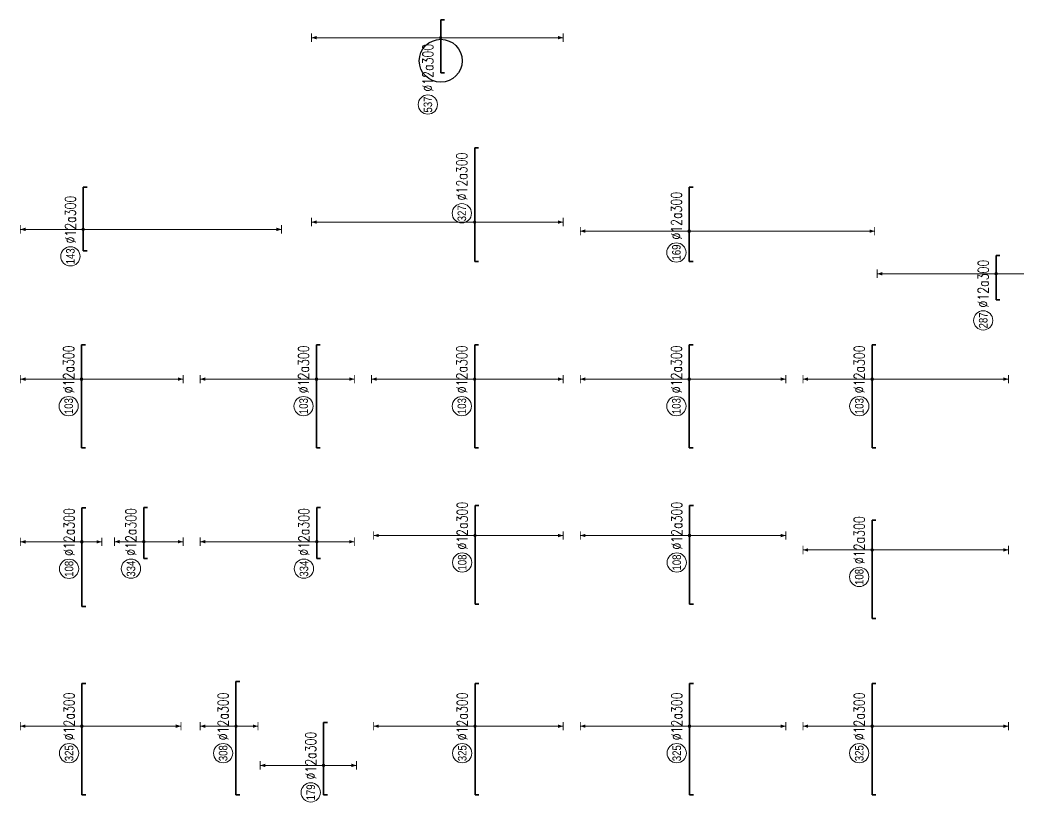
# Model space of a CAD drawing. Header units: millimetres. Extents: x -415354 to 883813, y -531490 to 486716.
# Drawn here: x 114580 to 161150, y -313436 to -276930 of the extents above; entities that cross this region are included whole.
import ezdxf
from ezdxf.enums import TextEntityAlignment as Align

# ---------------------------------------------------------------- set-up
doc = ezdxf.new("R2010")
doc.units = ezdxf.units.MM
doc.header["$MEASUREMENT"] = 0
doc.layers.add('kata_Highlight', color=2, linetype='Continuous')
for name, color, linetype, lineweight in [('NDC_S_DIM', 1, 'Continuous', 15), ('NDC_S_REBAR', 4, 'Continuous', 35), ('NDC_S_VN TEXT', 7, 'Continuous', 20)]:
    doc.layers.add(name, color=color, linetype=linetype, lineweight=lineweight)
doc.styles.add('ARIAL', font='arial.ttf', dxfattribs={"width": 0.8})
doc.styles.add('NDC_EN TXT', font='romans.shx', dxfattribs={"width": 0.8})

# ---------------------------------------------------------------- blocks, each defined once
blk = doc.blocks.new('*U380')
h = blk.add_hatch(color=6)
edge = h.paths.add_edge_path()
edge.add_arc((-2.99, 0), 0.3, 0, 360)
at = {"layer": 'NDC_S_DIM', "color": 8}
for q in [(-2.99, 14.38), (-2.99, -23.12)]:
    blk.add_line((-2.99, 0), q, dxfattribs=at)
for points in [[(-3.99, 14.38, 0.2, 0.2, 0), (-1.99, 14.38, 0, 0, 0)], [(-3.99, -23.12, 0.2, 0.2, 0), (-1.99, -23.12, 0, 0, 0)]]:
    blk.add_lwpolyline(points, format="xyseb", dxfattribs=at)
at = {"layer": 'NDC_S_DIM'}
blk.add_circle((-9.29, 3), 2.25, dxfattribs=at)
at = {"layer": 'NDC_S_DIM', "color": 6}
blk.add_circle((-2.99, 0), 0.3, dxfattribs=at)
at = {"layer": 'NDC_S_DIM', "color": 8}
for points in [[(-3.39, 13.18), (-2.99, 14.38), (-2.59, 13.18)], [(-3.39, -21.92), (-2.99, -23.12), (-2.59, -21.92)]]:
    blk.add_solid(points, dxfattribs=at)
at = {"layer": 'NDC_S_REBAR'}
for p, q in [((0, 0), (-19.01, 0)), ((-19.01, 0), (-19.01, -0.9)), ((0, 0), (6.99, 0)), ((6.99, 0), (6.99, -0.9)), ((-19.01, -0.9), (-19.01, -0.9)), ((6.99, -0.9), (6.99, -0.9))]:
    blk.add_line(p, q, dxfattribs=at)
at = {"layer": 'NDC_S_VN TEXT', "style": 'ARIAL', "width": 0.8}
blk.add_attdef('KHT', text='', height=2, dxfattribs=at).set_placement((-9.29, 3), align=Align.MIDDLE_CENTER)
at = {"layer": 'NDC_S_VN TEXT', "color": 3, "style": 'NDC_EN TXT', "width": 0.75}
blk.add_attdef('DKT', (-6.29, 1.75), '', height=2.5, dxfattribs=at)
blk = doc.blocks.new('*U381')
h = blk.add_hatch(color=6)
edge = h.paths.add_edge_path()
edge.add_arc((-2.99, 0), 0.3, 0, 360)
at = {"layer": 'NDC_S_DIM', "color": 8}
for q in [(-2.99, 14.36), (-2.99, -4.64)]:
    blk.add_line((-2.99, 0), q, dxfattribs=at)
for points in [[(-3.99, 14.36, 0.2, 0.2, 0), (-1.99, 14.36, 0, 0, 0)], [(-3.99, -4.64, 0.2, 0.2, 0), (-1.99, -4.64, 0, 0, 0)]]:
    blk.add_lwpolyline(points, format="xyseb", dxfattribs=at)
at = {"layer": 'NDC_S_DIM'}
blk.add_circle((-9.29, 3), 2.25, dxfattribs=at)
at = {"layer": 'NDC_S_DIM', "color": 6}
blk.add_circle((-2.99, 0), 0.3, dxfattribs=at)
at = {"layer": 'NDC_S_DIM', "color": 8}
for points in [[(-3.39, 13.16), (-2.99, 14.36), (-2.59, 13.16)], [(-3.39, -3.44), (-2.99, -4.64), (-2.59, -3.44)]]:
    blk.add_solid(points, dxfattribs=at)
at = {"layer": 'NDC_S_REBAR'}
for p, q in [((0, 0), (-18.05, 0)), ((-18.05, 0), (-18.05, -0.9)), ((0, 0), (4.96, 0)), ((4.96, 0), (4.96, -0.9)), ((-18.05, -0.9), (-18.05, -0.9)), ((4.96, -0.9), (4.96, -0.9))]:
    blk.add_line(p, q, dxfattribs=at)
at = {"layer": 'NDC_S_VN TEXT', "style": 'ARIAL', "width": 0.8}
blk.add_attdef('KHT', text='', height=2, dxfattribs=at).set_placement((-9.29, 3), align=Align.MIDDLE_CENTER)
at = {"layer": 'NDC_S_VN TEXT', "color": 3, "style": 'NDC_EN TXT', "width": 0.75}
blk.add_attdef('DKT', (-6.29, 1.75), '', height=2.5, dxfattribs=at)
blk = doc.blocks.new('*U382')
h = blk.add_hatch(color=6)
edge = h.paths.add_edge_path()
edge.add_arc((-2.99, 0), 0.3, 0, 360)
at = {"layer": 'NDC_S_DIM', "color": 8}
for q in [(-2.99, 14.28), (-2.99, -23.72)]:
    blk.add_line((-2.99, 0), q, dxfattribs=at)
for points in [[(-3.99, 14.28, 0.2, 0.2, 0), (-1.99, 14.28, 0, 0, 0)], [(-3.99, -23.72, 0.2, 0.2, 0), (-1.99, -23.72, 0, 0, 0)]]:
    blk.add_lwpolyline(points, format="xyseb", dxfattribs=at)
at = {"layer": 'NDC_S_DIM'}
blk.add_circle((-9.29, 3), 2.25, dxfattribs=at)
at = {"layer": 'NDC_S_DIM', "color": 6}
blk.add_circle((-2.99, 0), 0.3, dxfattribs=at)
at = {"layer": 'NDC_S_DIM', "color": 8}
for points in [[(-3.39, 13.08), (-2.99, 14.28), (-2.59, 13.08)], [(-3.39, -22.52), (-2.99, -23.72), (-2.59, -22.52)]]:
    blk.add_solid(points, dxfattribs=at)
at = {"layer": 'NDC_S_REBAR'}
for p, q in [((0, 0), (-19.01, 0)), ((-19.01, 0), (-19.01, -0.9)), ((0, 0), (4.99, 0)), ((4.99, 0), (4.99, -0.9)), ((-19.01, -0.9), (-19.01, -0.9)), ((4.99, -0.9), (4.99, -0.9))]:
    blk.add_line(p, q, dxfattribs=at)
at = {"layer": 'NDC_S_VN TEXT', "style": 'ARIAL', "width": 0.8}
blk.add_attdef('KHT', text='', height=2, dxfattribs=at).set_placement((-9.29, 3), align=Align.MIDDLE_CENTER)
at = {"layer": 'NDC_S_VN TEXT', "color": 3, "style": 'NDC_EN TXT', "width": 0.75}
blk.add_attdef('DKT', (-6.29, 1.75), '', height=2.5, dxfattribs=at)
blk = doc.blocks.new('*U523')
h = blk.add_hatch(color=6)
edge = h.paths.add_edge_path()
edge.add_arc((-2.99, 0), 0.3, 0, 360)
at = {"layer": 'NDC_S_DIM', "color": 8}
for q in [(-2.99, 14.68), (-2.99, -46.32)]:
    blk.add_line((-2.99, 0), q, dxfattribs=at)
for points in [[(-3.99, 14.68, 0.2, 0.2, 0), (-1.99, 14.68, 0, 0, 0)], [(-3.99, -46.32, 0.2, 0.2, 0), (-1.99, -46.32, 0, 0, 0)]]:
    blk.add_lwpolyline(points, format="xyseb", dxfattribs=at)
at = {"layer": 'NDC_S_DIM'}
blk.add_circle((-9.29, 3), 2.25, dxfattribs=at)
at = {"layer": 'NDC_S_DIM', "color": 6}
blk.add_circle((-2.99, 0), 0.3, dxfattribs=at)
at = {"layer": 'NDC_S_DIM', "color": 8}
for points in [[(-3.39, 13.48), (-2.99, 14.68), (-2.59, 13.48)], [(-3.39, -45.12), (-2.99, -46.32), (-2.59, -45.12)]]:
    blk.add_solid(points, dxfattribs=at)
at = {"layer": 'NDC_S_REBAR'}
for p, q in [((0, 0), (-7.97, 0)), ((-7.97, 0), (-7.97, -0.9)), ((0, 0), (6.88, 0)), ((6.88, 0), (6.88, -0.9)), ((-7.97, -0.9), (-7.97, -0.9)), ((6.88, -0.9), (6.88, -0.9))]:
    blk.add_line(p, q, dxfattribs=at)
at = {"layer": 'NDC_S_VN TEXT', "style": 'ARIAL', "width": 0.8}
blk.add_attdef('KHT', text='', height=2, dxfattribs=at).set_placement((-9.29, 3), align=Align.MIDDLE_CENTER)
at = {"layer": 'NDC_S_VN TEXT', "color": 3, "style": 'NDC_EN TXT', "width": 0.75}
blk.add_attdef('DKT', (-6.29, 1.75), '', height=2.5, dxfattribs=at)
blk = doc.blocks.new('*U377')
h = blk.add_hatch(color=6)
edge = h.paths.add_edge_path()
edge.add_arc((-2.99, 0), 0.3, 0, 360)
at = {"layer": 'NDC_S_DIM', "color": 8}
for q in [(-2.99, 27.13), (-2.99, -8.87)]:
    blk.add_line((-2.99, 0), q, dxfattribs=at)
for points in [[(-3.99, 27.13, 0.2, 0.2, 0), (-1.99, 27.13, 0, 0, 0)], [(-3.99, -8.87, 0.2, 0.2, 0), (-1.99, -8.87, 0, 0, 0)]]:
    blk.add_lwpolyline(points, format="xyseb", dxfattribs=at)
at = {"layer": 'NDC_S_DIM'}
blk.add_circle((-9.29, 3), 2.25, dxfattribs=at)
at = {"layer": 'NDC_S_DIM', "color": 6}
blk.add_circle((-2.99, 0), 0.3, dxfattribs=at)
at = {"layer": 'NDC_S_DIM', "color": 8}
for points in [[(-3.39, 25.93), (-2.99, 27.13), (-2.59, 25.93)], [(-3.39, -7.67), (-2.99, -8.87), (-2.59, -7.67)]]:
    blk.add_solid(points, dxfattribs=at)
at = {"layer": 'NDC_S_REBAR'}
for p, q in [((0, 0), (-19.01, 0)), ((-19.01, 0), (-19.01, -0.9)), ((0, 0), (4.99, 0)), ((4.99, 0), (4.99, -0.9)), ((-19.01, -0.9), (-19.01, -0.9)), ((4.99, -0.9), (4.99, -0.9))]:
    blk.add_line(p, q, dxfattribs=at)
at = {"layer": 'NDC_S_VN TEXT', "style": 'ARIAL', "width": 0.8}
blk.add_attdef('KHT', text='', height=2, dxfattribs=at).set_placement((-9.29, 3), align=Align.MIDDLE_CENTER)
at = {"layer": 'NDC_S_VN TEXT', "color": 3, "style": 'NDC_EN TXT', "width": 0.75}
blk.add_attdef('DKT', (-6.29, 1.75), '', height=2.5, dxfattribs=at)
blk = doc.blocks.new('*U369')
h = blk.add_hatch(color=6)
edge = h.paths.add_edge_path()
edge.add_arc((-2.99, 0), 0.3, 0, 360)
at = {"layer": 'NDC_S_DIM', "color": 8}
for q in [(-2.99, 27.21), (-2.99, -8.79)]:
    blk.add_line((-2.99, 0), q, dxfattribs=at)
for points in [[(-3.99, 27.21, 0.2, 0.2, 0), (-1.99, 27.21, 0, 0, 0)], [(-3.99, -8.79, 0.2, 0.2, 0), (-1.99, -8.79, 0, 0, 0)]]:
    blk.add_lwpolyline(points, format="xyseb", dxfattribs=at)
at = {"layer": 'NDC_S_DIM'}
blk.add_circle((-9.29, 3), 2.25, dxfattribs=at)
at = {"layer": 'NDC_S_DIM', "color": 6}
blk.add_circle((-2.99, 0), 0.3, dxfattribs=at)
at = {"layer": 'NDC_S_DIM', "color": 8}
for points in [[(-3.39, 26.01), (-2.99, 27.21), (-2.59, 26.01)], [(-3.39, -7.59), (-2.99, -8.79), (-2.59, -7.59)]]:
    blk.add_solid(points, dxfattribs=at)
at = {"layer": 'NDC_S_REBAR'}
for p, q in [((0, 0), (-6.92, 0)), ((-6.92, 0), (-6.92, -0.9)), ((0, 0), (4.96, 0)), ((4.96, 0), (4.96, -0.9)), ((-6.92, -0.9), (-6.92, -0.9)), ((4.96, -0.9), (4.96, -0.9))]:
    blk.add_line(p, q, dxfattribs=at)
at = {"layer": 'NDC_S_VN TEXT', "style": 'ARIAL', "width": 0.8}
blk.add_attdef('KHT', text='', height=2, dxfattribs=at).set_placement((-9.29, 3), align=Align.MIDDLE_CENTER)
at = {"layer": 'NDC_S_VN TEXT', "color": 3, "style": 'NDC_EN TXT', "width": 0.75}
blk.add_attdef('DKT', (-6.29, 1.75), '', height=2.5, dxfattribs=at)
blk = doc.blocks.new('*U518')
h = blk.add_hatch(color=6)
edge = h.paths.add_edge_path()
edge.add_arc((-2.99, 0), 0.3, 0, 360)
at = {"layer": 'NDC_S_DIM', "color": 8}
for q in [(-2.99, 8.35), (-2.99, -5.15)]:
    blk.add_line((-2.99, 0), q, dxfattribs=at)
for points in [[(-3.99, 8.35, 0.2, 0.2, 0), (-1.99, 8.35, 0, 0, 0)], [(-3.99, -5.15, 0.2, 0.2, 0), (-1.99, -5.15, 0, 0, 0)]]:
    blk.add_lwpolyline(points, format="xyseb", dxfattribs=at)
at = {"layer": 'NDC_S_DIM'}
blk.add_circle((-9.29, 3), 2.25, dxfattribs=at)
at = {"layer": 'NDC_S_DIM', "color": 6}
blk.add_circle((-2.99, 0), 0.3, dxfattribs=at)
at = {"layer": 'NDC_S_DIM', "color": 8}
for points in [[(-3.39, 7.15), (-2.99, 8.35), (-2.59, 7.15)], [(-3.39, -3.95), (-2.99, -5.15), (-2.59, -3.95)]]:
    blk.add_solid(points, dxfattribs=at)
at = {"layer": 'NDC_S_REBAR'}
for p, q in [((0, 0), (-19.01, 0)), ((-19.01, 0), (-19.01, -0.9)), ((0, 0), (7.43, 0)), ((7.43, 0), (7.43, -0.9)), ((-19.01, -0.9), (-19.01, -0.9)), ((7.43, -0.9), (7.43, -0.9))]:
    blk.add_line(p, q, dxfattribs=at)
at = {"layer": 'NDC_S_VN TEXT', "style": 'ARIAL', "width": 0.8}
blk.add_attdef('KHT', text='', height=2, dxfattribs=at).set_placement((-9.29, 3), align=Align.MIDDLE_CENTER)
at = {"layer": 'NDC_S_VN TEXT', "color": 3, "style": 'NDC_EN TXT', "width": 0.75}
blk.add_attdef('DKT', (-6.29, 1.75), '', height=2.5, dxfattribs=at)
blk = doc.blocks.new('*U464')
h = blk.add_hatch(color=6)
edge = h.paths.add_edge_path()
edge.add_arc((-2.99, 0), 0.3, 0, 360)
at = {"layer": 'NDC_S_DIM', "color": 8}
for q in [(-2.99, 23.68), (-2.99, -20.57)]:
    blk.add_line((-2.99, 0), q, dxfattribs=at)
for points in [[(-3.99, 23.68, 0.2, 0.2, 0), (-1.99, 23.68, 0, 0, 0)], [(-3.99, -20.57, 0.2, 0.2, 0), (-1.99, -20.57, 0, 0, 0)]]:
    blk.add_lwpolyline(points, format="xyseb", dxfattribs=at)
at = {"layer": 'NDC_S_DIM'}
blk.add_circle((-9.29, 3), 2.25, dxfattribs=at)
at = {"layer": 'NDC_S_DIM', "color": 6}
blk.add_circle((-2.99, 0), 0.3, dxfattribs=at)
at = {"layer": 'NDC_S_DIM', "color": 8}
for points in [[(-3.39, 22.48), (-2.99, 23.68), (-2.59, 22.48)], [(-3.39, -19.37), (-2.99, -20.57), (-2.59, -19.37)]]:
    blk.add_solid(points, dxfattribs=at)
at = {"layer": 'NDC_S_REBAR'}
for p, q in [((0, 0), (-19.01, 0)), ((-19.01, 0), (-19.01, -0.9)), ((0, 0), (6.99, 0)), ((6.99, 0), (6.99, -0.9)), ((-19.01, -0.9), (-19.01, -0.9)), ((6.99, -0.9), (6.99, -0.9))]:
    blk.add_line(p, q, dxfattribs=at)
at = {"layer": 'NDC_S_VN TEXT', "style": 'ARIAL', "width": 0.8}
blk.add_attdef('KHT', text='', height=2, dxfattribs=at).set_placement((-9.29, 3), align=Align.MIDDLE_CENTER)
at = {"layer": 'NDC_S_VN TEXT', "color": 3, "style": 'NDC_EN TXT', "width": 0.75}
blk.add_attdef('DKT', (-6.29, 1.75), '', height=2.5, dxfattribs=at)
blk = doc.blocks.new('*U465')
h = blk.add_hatch(color=6)
edge = h.paths.add_edge_path()
edge.add_arc((-2.99, 0), 0.3, 0, 360)
at = {"layer": 'NDC_S_DIM', "color": 8}
for q in [(-2.99, 23.68), (-2.99, -20.57)]:
    blk.add_line((-2.99, 0), q, dxfattribs=at)
for points in [[(-3.99, 23.68, 0.2, 0.2, 0), (-1.99, 23.68, 0, 0, 0)], [(-3.99, -20.57, 0.2, 0.2, 0), (-1.99, -20.57, 0, 0, 0)]]:
    blk.add_lwpolyline(points, format="xyseb", dxfattribs=at)
at = {"layer": 'NDC_S_DIM'}
blk.add_circle((-9.29, 3), 2.25, dxfattribs=at)
at = {"layer": 'NDC_S_DIM', "color": 6}
blk.add_circle((-2.99, 0), 0.3, dxfattribs=at)
at = {"layer": 'NDC_S_DIM', "color": 8}
for points in [[(-3.39, 22.48), (-2.99, 23.68), (-2.59, 22.48)], [(-3.39, -19.37), (-2.99, -20.57), (-2.59, -19.37)]]:
    blk.add_solid(points, dxfattribs=at)
at = {"layer": 'NDC_S_REBAR'}
for p, q in [((0, 0), (-19.01, 0)), ((-19.01, 0), (-19.01, -0.9)), ((0, 0), (3.99, 0)), ((3.99, 0), (3.99, -0.9)), ((-19.01, -0.9), (-19.01, -0.9)), ((3.99, -0.9), (3.99, -0.9))]:
    blk.add_line(p, q, dxfattribs=at)
at = {"layer": 'NDC_S_VN TEXT', "style": 'ARIAL', "width": 0.8}
blk.add_attdef('KHT', text='', height=2, dxfattribs=at).set_placement((-9.29, 3), align=Align.MIDDLE_CENTER)
at = {"layer": 'NDC_S_VN TEXT', "color": 3, "style": 'NDC_EN TXT', "width": 0.75}
blk.add_attdef('DKT', (-6.29, 1.75), '', height=2.5, dxfattribs=at)
blk = doc.blocks.new('*U466')
h = blk.add_hatch(color=6)
edge = h.paths.add_edge_path()
edge.add_arc((-2.99, 0), 0.3, 0, 360)
at = {"layer": 'NDC_S_DIM', "color": 8}
for q in [(-2.99, 25.44), (-2.99, -22.56)]:
    blk.add_line((-2.99, 0), q, dxfattribs=at)
for points in [[(-3.99, 25.44, 0.2, 0.2, 0), (-1.99, 25.44, 0, 0, 0)], [(-3.99, -22.56, 0.2, 0.2, 0), (-1.99, -22.56, 0, 0, 0)]]:
    blk.add_lwpolyline(points, format="xyseb", dxfattribs=at)
at = {"layer": 'NDC_S_DIM'}
blk.add_circle((-9.29, 3), 2.25, dxfattribs=at)
at = {"layer": 'NDC_S_DIM', "color": 6}
blk.add_circle((-2.99, 0), 0.3, dxfattribs=at)
at = {"layer": 'NDC_S_DIM', "color": 8}
for points in [[(-3.39, 24.24), (-2.99, 25.44), (-2.59, 24.24)], [(-3.39, -21.36), (-2.99, -22.56), (-2.59, -21.36)]]:
    blk.add_solid(points, dxfattribs=at)
at = {"layer": 'NDC_S_REBAR'}
for p, q in [((0, 0), (-19.01, 0)), ((-19.01, 0), (-19.01, -0.9)), ((0, 0), (4.99, 0)), ((4.99, 0), (4.99, -0.9)), ((-19.01, -0.9), (-19.01, -0.9)), ((4.99, -0.9), (4.99, -0.9))]:
    blk.add_line(p, q, dxfattribs=at)
at = {"layer": 'NDC_S_VN TEXT', "style": 'ARIAL', "width": 0.8}
blk.add_attdef('KHT', text='', height=2, dxfattribs=at).set_placement((-9.29, 3), align=Align.MIDDLE_CENTER)
at = {"layer": 'NDC_S_VN TEXT', "color": 3, "style": 'NDC_EN TXT', "width": 0.75}
blk.add_attdef('DKT', (-6.29, 1.75), '', height=2.5, dxfattribs=at)
blk = doc.blocks.new('*U527')
h = blk.add_hatch(color=6)
edge = h.paths.add_edge_path()
edge.add_arc((-4.3, 0), 0.3, 0, 360)
at = {"layer": 'NDC_S_DIM', "color": 8}
for q in [(-4.3, 25.44), (-4.3, -43.31)]:
    blk.add_line((-4.3, 0), q, dxfattribs=at)
for points in [[(-5.3, 25.44, 0.2, 0.2, 0), (-3.3, 25.44, 0, 0, 0)], [(-5.3, -43.31, 0.2, 0.2, 0), (-3.3, -43.31, 0, 0, 0)]]:
    blk.add_lwpolyline(points, format="xyseb", dxfattribs=at)
at = {"layer": 'NDC_S_DIM'}
blk.add_circle((-9.29, 3), 2.25, dxfattribs=at)
at = {"layer": 'NDC_S_DIM', "color": 6}
blk.add_circle((-4.3, 0), 0.3, dxfattribs=at)
at = {"layer": 'NDC_S_DIM', "color": 8}
for points in [[(-4.7, 24.24), (-4.3, 25.44), (-3.9, 24.24)], [(-4.7, -42.11), (-4.3, -43.31), (-3.9, -42.11)]]:
    blk.add_solid(points, dxfattribs=at)
at = {"layer": 'NDC_S_REBAR'}
for p, q in [((0, 0), (-11.36, 0)), ((-11.36, 0), (-11.36, -0.9)), ((0, 0), (5.99, 0)), ((5.99, 0), (5.99, -0.9)), ((-11.36, -0.9), (-11.36, -0.9)), ((5.99, -0.9), (5.99, -0.9))]:
    blk.add_line(p, q, dxfattribs=at)
at = {"layer": 'NDC_S_VN TEXT', "style": 'ARIAL', "width": 0.8}
blk.add_attdef('KHT', text='', height=2, dxfattribs=at).set_placement((-9.29, 3), align=Align.MIDDLE_CENTER)
at = {"layer": 'NDC_S_VN TEXT', "color": 3, "style": 'NDC_EN TXT', "width": 0.75}
blk.add_attdef('DKT', (-6.29, 1.75), '', height=2.5, dxfattribs=at)
blk = doc.blocks.new('*U468')
h = blk.add_hatch(color=6)
edge = h.paths.add_edge_path()
edge.add_arc((-2.99, 0), 0.3, 0, 360)
at = {"layer": 'NDC_S_DIM', "color": 8}
for q in [(-2.99, 25.52), (-2.99, -22.48)]:
    blk.add_line((-2.99, 0), q, dxfattribs=at)
for points in [[(-3.99, 25.52, 0.2, 0.2, 0), (-1.99, 25.52, 0, 0, 0)], [(-3.99, -22.48, 0.2, 0.2, 0), (-1.99, -22.48, 0, 0, 0)]]:
    blk.add_lwpolyline(points, format="xyseb", dxfattribs=at)
at = {"layer": 'NDC_S_DIM'}
blk.add_circle((-9.29, 3), 2.25, dxfattribs=at)
at = {"layer": 'NDC_S_DIM', "color": 6}
blk.add_circle((-2.99, 0), 0.3, dxfattribs=at)
at = {"layer": 'NDC_S_DIM', "color": 8}
for points in [[(-3.39, 24.32), (-2.99, 25.52), (-2.59, 24.32)], [(-3.39, -21.28), (-2.99, -22.48), (-2.59, -21.28)]]:
    blk.add_solid(points, dxfattribs=at)
at = {"layer": 'NDC_S_REBAR'}
for p, q in [((0, 0), (-19.01, 0)), ((-19.01, 0), (-19.01, -0.9)), ((0, 0), (6.99, 0)), ((6.99, 0), (6.99, -0.9)), ((-19.01, -0.9), (-19.01, -0.9)), ((6.99, -0.9), (6.99, -0.9))]:
    blk.add_line(p, q, dxfattribs=at)
at = {"layer": 'NDC_S_VN TEXT', "style": 'ARIAL', "width": 0.8}
blk.add_attdef('KHT', text='', height=2, dxfattribs=at).set_placement((-9.29, 3), align=Align.MIDDLE_CENTER)
at = {"layer": 'NDC_S_VN TEXT', "color": 3, "style": 'NDC_EN TXT', "width": 0.75}
blk.add_attdef('DKT', (-6.29, 1.75), '', height=2.5, dxfattribs=at)
blk = doc.blocks.new('*U470')
h = blk.add_hatch(color=6)
edge = h.paths.add_edge_path()
edge.add_arc((-2.99, 0), 0.3, 0, 360)
at = {"layer": 'NDC_S_DIM', "color": 8}
for q in [(-2.99, 25.52), (-2.99, -22.48)]:
    blk.add_line((-2.99, 0), q, dxfattribs=at)
for points in [[(-3.99, 25.52, 0.2, 0.2, 0), (-1.99, 25.52, 0, 0, 0)], [(-3.99, -22.48, 0.2, 0.2, 0), (-1.99, -22.48, 0, 0, 0)]]:
    blk.add_lwpolyline(points, format="xyseb", dxfattribs=at)
at = {"layer": 'NDC_S_DIM'}
blk.add_circle((-9.29, 3), 2.25, dxfattribs=at)
at = {"layer": 'NDC_S_DIM', "color": 6}
blk.add_circle((-2.99, 0), 0.3, dxfattribs=at)
at = {"layer": 'NDC_S_DIM', "color": 8}
for points in [[(-3.39, 24.32), (-2.99, 25.52), (-2.59, 24.32)], [(-3.39, -21.28), (-2.99, -22.48), (-2.59, -21.28)]]:
    blk.add_solid(points, dxfattribs=at)
at = {"layer": 'NDC_S_REBAR'}
for p, q in [((0, 0), (-19.01, 0)), ((-19.01, 0), (-19.01, -0.9)), ((0, 0), (3.99, 0)), ((3.99, 0), (3.99, -0.9)), ((-19.01, -0.9), (-19.01, -0.9)), ((3.99, -0.9), (3.99, -0.9))]:
    blk.add_line(p, q, dxfattribs=at)
at = {"layer": 'NDC_S_VN TEXT', "style": 'ARIAL', "width": 0.8}
blk.add_attdef('KHT', text='', height=2, dxfattribs=at).set_placement((-9.29, 3), align=Align.MIDDLE_CENTER)
at = {"layer": 'NDC_S_VN TEXT', "color": 3, "style": 'NDC_EN TXT', "width": 0.75}
blk.add_attdef('DKT', (-6.29, 1.75), '', height=2.5, dxfattribs=at)
blk = doc.blocks.new('*U467')
h = blk.add_hatch(color=6)
edge = h.paths.add_edge_path()
edge.add_arc((-2.99, 0), 0.3, 0, 360)
at = {"layer": 'NDC_S_DIM', "color": 8}
for q in [(-2.99, 24.09), (-2.99, -20.66)]:
    blk.add_line((-2.99, 0), q, dxfattribs=at)
for points in [[(-3.99, 24.09, 0.2, 0.2, 0), (-1.99, 24.09, 0, 0, 0)], [(-3.99, -20.66, 0.2, 0.2, 0), (-1.99, -20.66, 0, 0, 0)]]:
    blk.add_lwpolyline(points, format="xyseb", dxfattribs=at)
at = {"layer": 'NDC_S_DIM'}
blk.add_circle((-9.29, 3), 2.25, dxfattribs=at)
at = {"layer": 'NDC_S_DIM', "color": 6}
blk.add_circle((-2.99, 0), 0.3, dxfattribs=at)
at = {"layer": 'NDC_S_DIM', "color": 8}
for points in [[(-3.39, 22.89), (-2.99, 24.09), (-2.59, 22.89)], [(-3.39, -19.46), (-2.99, -20.66), (-2.59, -19.46)]]:
    blk.add_solid(points, dxfattribs=at)
at = {"layer": 'NDC_S_REBAR'}
for p, q in [((0, 0), (-19.01, 0)), ((-19.01, 0), (-19.01, -0.9)), ((0, 0), (4.99, 0)), ((4.99, 0), (4.99, -0.9)), ((-19.01, -0.9), (-19.01, -0.9)), ((4.99, -0.9), (4.99, -0.9))]:
    blk.add_line(p, q, dxfattribs=at)
at = {"layer": 'NDC_S_VN TEXT', "style": 'ARIAL', "width": 0.8}
blk.add_attdef('KHT', text='', height=2, dxfattribs=at).set_placement((-9.29, 3), align=Align.MIDDLE_CENTER)
at = {"layer": 'NDC_S_VN TEXT', "color": 3, "style": 'NDC_EN TXT', "width": 0.75}
blk.add_attdef('DKT', (-6.29, 1.75), '', height=2.5, dxfattribs=at)
blk = doc.blocks.new('*U524')
h = blk.add_hatch(color=6)
edge = h.paths.add_edge_path()
edge.add_arc((-11.34, 0), 0.3, 0, 360)
at = {"layer": 'NDC_S_DIM', "color": 8}
for q in [(-11.34, 38.09), (-11.34, -20.66)]:
    blk.add_line((-11.34, 0), q, dxfattribs=at)
for points in [[(-12.34, 38.09, 0.2, 0.2, 0), (-10.34, 38.09, 0, 0, 0)], [(-12.34, -20.66, 0.2, 0.2, 0), (-10.34, -20.66, 0, 0, 0)]]:
    blk.add_lwpolyline(points, format="xyseb", dxfattribs=at)
at = {"layer": 'NDC_S_DIM'}
blk.add_circle((-9.29, 3), 2.25, dxfattribs=at)
at = {"layer": 'NDC_S_DIM', "color": 6}
blk.add_circle((-11.34, 0), 0.3, dxfattribs=at)
at = {"layer": 'NDC_S_DIM', "color": 8}
for points in [[(-11.74, 36.89), (-11.34, 38.09), (-10.94, 36.89)], [(-11.74, -19.46), (-11.34, -20.66), (-10.94, -19.46)]]:
    blk.add_solid(points, dxfattribs=at)
at = {"layer": 'NDC_S_REBAR'}
for p, q in [((0, 0), (-20.51, 0)), ((-20.51, 0), (-20.51, -0.9)), ((0, 0), (5.99, 0)), ((5.99, 0), (5.99, -0.9)), ((-20.51, -0.9), (-20.51, -0.9)), ((5.99, -0.9), (5.99, -0.9))]:
    blk.add_line(p, q, dxfattribs=at)
at = {"layer": 'NDC_S_VN TEXT', "style": 'ARIAL', "width": 0.8}
blk.add_attdef('KHT', text='', height=2, dxfattribs=at).set_placement((-9.29, 3), align=Align.MIDDLE_CENTER)
at = {"layer": 'NDC_S_VN TEXT', "color": 3, "style": 'NDC_EN TXT', "width": 0.75}
blk.add_attdef('DKT', (-6.29, 1.75), '', height=2.5, dxfattribs=at)
blk = doc.blocks.new('*U520')
h = blk.add_hatch(color=6)
edge = h.paths.add_edge_path()
edge.add_arc((5.38, 0), 0.3, 0, 360)
at = {"layer": 'NDC_S_DIM', "color": 8}
for q in [(5.38, 30.16), (5.38, -28.59)]:
    blk.add_line((5.38, 0), q, dxfattribs=at)
for points in [[(4.38, 30.16, 0.2, 0.2, 0), (6.38, 30.16, 0, 0, 0)], [(4.38, -28.59, 0.2, 0.2, 0), (6.38, -28.59, 0, 0, 0)]]:
    blk.add_lwpolyline(points, format="xyseb", dxfattribs=at)
at = {"layer": 'NDC_S_DIM'}
blk.add_circle((-10.22, 3), 2.25, dxfattribs=at)
at = {"layer": 'NDC_S_DIM', "color": 6}
blk.add_circle((5.38, 0), 0.3, dxfattribs=at)
at = {"layer": 'NDC_S_DIM', "color": 8}
for points in [[(4.98, 28.96), (5.38, 30.16), (5.78, 28.96)], [(4.98, -27.39), (5.38, -28.59), (5.78, -27.39)]]:
    blk.add_solid(points, dxfattribs=at)
at = {"layer": 'NDC_S_REBAR'}
for p, q in [((0, 0), (-2.83, 0)), ((-2.83, 0), (-2.83, -0.9)), ((0, 0), (9.52, 0)), ((9.52, 0), (9.52, -0.9)), ((-2.83, -0.9), (-2.83, -0.9)), ((9.52, -0.9), (9.52, -0.9))]:
    blk.add_line(p, q, dxfattribs=at)
at = {"layer": 'NDC_S_VN TEXT', "style": 'ARIAL', "width": 0.8}
blk.add_attdef('KHT', text='', height=2, dxfattribs=at).set_placement((-10.22, 3), align=Align.MIDDLE_CENTER)
at = {"layer": 'NDC_S_VN TEXT', "color": 3, "style": 'NDC_EN TXT', "width": 0.75}
blk.add_attdef('DKT', (-7.22, 1.75), '', height=2.5, dxfattribs=at)
blk = doc.blocks.new('*U443')
h = blk.add_hatch(color=6)
edge = h.paths.add_edge_path()
edge.add_arc((-2.99, 0), 0.3, 0, 360)
at = {"layer": 'NDC_S_DIM', "color": 8}
for q in [(-2.99, 16.14), (-2.99, -31.86)]:
    blk.add_line((-2.99, 0), q, dxfattribs=at)
for points in [[(-3.99, 16.14, 0.2, 0.2, 0), (-1.99, 16.14, 0, 0, 0)], [(-3.99, -31.86, 0.2, 0.2, 0), (-1.99, -31.86, 0, 0, 0)]]:
    blk.add_lwpolyline(points, format="xyseb", dxfattribs=at)
at = {"layer": 'NDC_S_DIM'}
blk.add_circle((-9.29, 3), 2.25, dxfattribs=at)
at = {"layer": 'NDC_S_DIM', "color": 6}
blk.add_circle((-2.99, 0), 0.3, dxfattribs=at)
at = {"layer": 'NDC_S_DIM', "color": 8}
for points in [[(-3.39, 14.94), (-2.99, 16.14), (-2.59, 14.94)], [(-3.39, -30.66), (-2.99, -31.86), (-2.59, -30.66)]]:
    blk.add_solid(points, dxfattribs=at)
at = {"layer": 'NDC_S_REBAR'}
for p, q in [((0, 0), (-19.01, 0)), ((-19.01, 0), (-19.01, -0.9)), ((0, 0), (6.99, 0)), ((6.99, 0), (6.99, -0.9)), ((-19.01, -0.9), (-19.01, -0.9)), ((6.99, -0.9), (6.99, -0.9))]:
    blk.add_line(p, q, dxfattribs=at)
at = {"layer": 'NDC_S_VN TEXT', "style": 'ARIAL', "width": 0.8}
blk.add_attdef('KHT', text='', height=2, dxfattribs=at).set_placement((-9.29, 3), align=Align.MIDDLE_CENTER)
at = {"layer": 'NDC_S_VN TEXT', "color": 3, "style": 'NDC_EN TXT', "width": 0.75}
blk.add_attdef('DKT', (-6.29, 1.75), '', height=2.5, dxfattribs=at)
blk = doc.blocks.new('*U444')
h = blk.add_hatch(color=6)
edge = h.paths.add_edge_path()
edge.add_arc((-2.99, 0), 0.3, 0, 360)
at = {"layer": 'NDC_S_DIM', "color": 8}
for q in [(-2.99, 16.14), (-2.99, -31.86)]:
    blk.add_line((-2.99, 0), q, dxfattribs=at)
for points in [[(-3.99, 16.14, 0.2, 0.2, 0), (-1.99, 16.14, 0, 0, 0)], [(-3.99, -31.86, 0.2, 0.2, 0), (-1.99, -31.86, 0, 0, 0)]]:
    blk.add_lwpolyline(points, format="xyseb", dxfattribs=at)
at = {"layer": 'NDC_S_DIM'}
blk.add_circle((-9.29, 3), 2.25, dxfattribs=at)
at = {"layer": 'NDC_S_DIM', "color": 6}
blk.add_circle((-2.99, 0), 0.3, dxfattribs=at)
at = {"layer": 'NDC_S_DIM', "color": 8}
for points in [[(-3.39, 14.94), (-2.99, 16.14), (-2.59, 14.94)], [(-3.39, -30.66), (-2.99, -31.86), (-2.59, -30.66)]]:
    blk.add_solid(points, dxfattribs=at)
at = {"layer": 'NDC_S_REBAR'}
for p, q in [((0, 0), (-19.01, 0)), ((-19.01, 0), (-19.01, -0.9)), ((0, 0), (3.99, 0)), ((3.99, 0), (3.99, -0.9)), ((-19.01, -0.9), (-19.01, -0.9)), ((3.99, -0.9), (3.99, -0.9))]:
    blk.add_line(p, q, dxfattribs=at)
at = {"layer": 'NDC_S_VN TEXT', "style": 'ARIAL', "width": 0.8}
blk.add_attdef('KHT', text='', height=2, dxfattribs=at).set_placement((-9.29, 3), align=Align.MIDDLE_CENTER)
at = {"layer": 'NDC_S_VN TEXT', "color": 3, "style": 'NDC_EN TXT', "width": 0.75}
blk.add_attdef('DKT', (-6.29, 1.75), '', height=2.5, dxfattribs=at)
blk = doc.blocks.new('*U436')
h = blk.add_hatch(color=6)
edge = h.paths.add_edge_path()
edge.add_arc((-2.99, 0), 0.3, 0, 360)
at = {"layer": 'NDC_S_DIM', "color": 8}
for q in [(-2.99, 16.15), (-2.99, -31.85)]:
    blk.add_line((-2.99, 0), q, dxfattribs=at)
for points in [[(-3.99, 16.15, 0.2, 0.2, 0), (-1.99, 16.15, 0, 0, 0)], [(-3.99, -31.85, 0.2, 0.2, 0), (-1.99, -31.85, 0, 0, 0)]]:
    blk.add_lwpolyline(points, format="xyseb", dxfattribs=at)
at = {"layer": 'NDC_S_DIM'}
blk.add_circle((-9.29, 3), 2.25, dxfattribs=at)
at = {"layer": 'NDC_S_DIM', "color": 6}
blk.add_circle((-2.99, 0), 0.3, dxfattribs=at)
at = {"layer": 'NDC_S_DIM', "color": 8}
for points in [[(-3.39, 14.95), (-2.99, 16.15), (-2.59, 14.95)], [(-3.39, -30.65), (-2.99, -31.85), (-2.59, -30.65)]]:
    blk.add_solid(points, dxfattribs=at)
at = {"layer": 'NDC_S_REBAR'}
for p, q in [((0, 0), (-19.01, 0)), ((-19.01, 0), (-19.01, -0.9)), ((0, 0), (4.99, 0)), ((4.99, 0), (4.99, -0.9)), ((-19.01, -0.9), (-19.01, -0.9)), ((4.99, -0.9), (4.99, -0.9))]:
    blk.add_line(p, q, dxfattribs=at)
at = {"layer": 'NDC_S_VN TEXT', "style": 'ARIAL', "width": 0.8}
blk.add_attdef('KHT', text='', height=2, dxfattribs=at).set_placement((-9.29, 3), align=Align.MIDDLE_CENTER)
at = {"layer": 'NDC_S_VN TEXT', "color": 3, "style": 'NDC_EN TXT', "width": 0.75}
blk.add_attdef('DKT', (-6.29, 1.75), '', height=2.5, dxfattribs=at)
blk = doc.blocks.new('*U438')
h = blk.add_hatch(color=6)
edge = h.paths.add_edge_path()
edge.add_arc((-2.99, 0), 0.3, 0, 360)
at = {"layer": 'NDC_S_DIM', "color": 8}
for q in [(-2.99, 27.75), (-2.99, -42.4)]:
    blk.add_line((-2.99, 0), q, dxfattribs=at)
for points in [[(-3.99, 27.75, 0.2, 0.2, 0), (-1.99, 27.75, 0, 0, 0)], [(-3.99, -42.4, 0.2, 0.2, 0), (-1.99, -42.4, 0, 0, 0)]]:
    blk.add_lwpolyline(points, format="xyseb", dxfattribs=at)
at = {"layer": 'NDC_S_DIM'}
blk.add_circle((-13.88, 3), 2.25, dxfattribs=at)
at = {"layer": 'NDC_S_DIM', "color": 6}
blk.add_circle((-2.99, 0), 0.3, dxfattribs=at)
at = {"layer": 'NDC_S_DIM', "color": 8}
for points in [[(-3.39, 26.55), (-2.99, 27.75), (-2.59, 26.55)], [(-3.39, -41.2), (-2.99, -42.4), (-2.59, -41.2)]]:
    blk.add_solid(points, dxfattribs=at)
at = {"layer": 'NDC_S_REBAR'}
for p, q in [((0, 0), (-9.11, 0)), ((-9.11, 0), (-9.11, -0.9)), ((0, 0), (1.24, 0)), ((1.24, 0), (1.24, -0.9)), ((-9.11, -0.9), (-9.11, -0.9)), ((1.24, -0.9), (1.24, -0.9))]:
    blk.add_line(p, q, dxfattribs=at)
at = {"layer": 'NDC_S_VN TEXT', "style": 'ARIAL', "width": 0.8}
blk.add_attdef('KHT', text='', height=2, dxfattribs=at).set_placement((-13.88, 3), align=Align.MIDDLE_CENTER)
at = {"layer": 'NDC_S_VN TEXT', "color": 3, "style": 'NDC_EN TXT', "width": 0.75}
blk.add_attdef('DKT', (-10.88, 1.75), '', height=2.5, dxfattribs=at)
blk = doc.blocks.new('*U450')
h = blk.add_hatch(color=6)
edge = h.paths.add_edge_path()
edge.add_arc((-2.99, 0), 0.3, 0, 360)
at = {"layer": 'NDC_S_DIM', "color": 8}
for q in [(-2.99, 6.83), (-2.99, -9.17)]:
    blk.add_line((-2.99, 0), q, dxfattribs=at)
for points in [[(-3.99, 6.83, 0.2, 0.2, 0), (-1.99, 6.83, 0, 0, 0)], [(-3.99, -9.17, 0.2, 0.2, 0), (-1.99, -9.17, 0, 0, 0)]]:
    blk.add_lwpolyline(points, format="xyseb", dxfattribs=at)
at = {"layer": 'NDC_S_DIM'}
blk.add_circle((-9.29, 3), 2.25, dxfattribs=at)
at = {"layer": 'NDC_S_DIM', "color": 6}
blk.add_circle((-2.99, 0), 0.3, dxfattribs=at)
at = {"layer": 'NDC_S_DIM', "color": 8}
for points in [[(-3.39, 5.63), (-2.99, 6.83), (-2.59, 5.63)], [(-3.39, -7.97), (-2.99, -9.17), (-2.59, -7.97)]]:
    blk.add_solid(points, dxfattribs=at)
at = {"layer": 'NDC_S_REBAR'}
for p, q in [((0, 0), (-6.92, 0)), ((-6.92, 0), (-6.92, -0.9)), ((0, 0), (4.96, 0)), ((4.96, 0), (4.96, -0.9)), ((-6.92, -0.9), (-6.92, -0.9)), ((4.96, -0.9), (4.96, -0.9))]:
    blk.add_line(p, q, dxfattribs=at)
at = {"layer": 'NDC_S_VN TEXT', "style": 'ARIAL', "width": 0.8}
blk.add_attdef('KHT', text='', height=2, dxfattribs=at).set_placement((-9.29, 3), align=Align.MIDDLE_CENTER)
at = {"layer": 'NDC_S_VN TEXT', "color": 3, "style": 'NDC_EN TXT', "width": 0.75}
blk.add_attdef('DKT', (-6.29, 1.75), '', height=2.5, dxfattribs=at)
blk = doc.blocks.new('*U1107')
h = blk.add_hatch(color=6)
edge = h.paths.add_edge_path()
edge.add_arc((-2.99, 0), 0.3, 0, 360)
at = {"layer": 'NDC_S_DIM', "color": 8}
for q in [(-2.99, 14.81), (-2.99, -7.69)]:
    blk.add_line((-2.99, 0), q, dxfattribs=at)
for points in [[(-3.99, 14.81, 0.2, 0.2, 0), (-1.99, 14.81, 0, 0, 0)], [(-3.99, -7.69, 0.2, 0.2, 0), (-1.99, -7.69, 0, 0, 0)]]:
    blk.add_lwpolyline(points, format="xyseb", dxfattribs=at)
at = {"layer": 'NDC_S_DIM'}
blk.add_circle((-9.29, 3), 2.25, dxfattribs=at)
at = {"layer": 'NDC_S_DIM', "color": 6}
blk.add_circle((-2.99, 0), 0.3, dxfattribs=at)
at = {"layer": 'NDC_S_DIM', "color": 8}
for points in [[(-3.39, 13.61), (-2.99, 14.81), (-2.59, 13.61)], [(-3.39, -6.49), (-2.99, -7.69), (-2.59, -6.49)]]:
    blk.add_solid(points, dxfattribs=at)
at = {"layer": 'NDC_S_REBAR'}
for p, q in [((0, 0), (-9.86, 0)), ((-9.86, 0), (-9.86, -0.9)), ((0, 0), (6.99, 0)), ((6.99, 0), (6.99, -0.9)), ((-9.86, -0.9), (-9.86, -0.9)), ((6.99, -0.9), (6.99, -0.9))]:
    blk.add_line(p, q, dxfattribs=at)
at = {"layer": 'NDC_S_VN TEXT', "style": 'ARIAL', "width": 0.8}
blk.add_attdef('KHT', text='', height=2, dxfattribs=at).set_placement((-9.29, 3), align=Align.MIDDLE_CENTER)
at = {"layer": 'NDC_S_VN TEXT', "color": 3, "style": 'NDC_EN TXT', "width": 0.75}
blk.add_attdef('DKT', (-6.29, 1.75), '', height=2.5, dxfattribs=at)

msp = doc.modelspace()

# ---------------------------------------------------------------- linework, layer by layer
at = {"layer": 'kata_Highlight'}
msp.add_circle((134231.8, -278834), 1000, dxfattribs=at)

# ---------------------------------------------------------------- block references
at = {"xscale": 200, "yscale": 200, "zscale": 200, "rotation": 90}
for name, p, values in [('*U520', (134231.8, -278834), {'KHT': '537', 'DKT': '%%C12a300'}), ('*U524', (135818.6, -284097.1), {'KHT': '327', 'DKT': '%%C12a300'}), ('*U523', (117536.3, -286106.5), {'KHT': '143', 'DKT': '%%C12a300'}), ('*U527', (145838.1, -285927.1), {'KHT': '169', 'DKT': '%%C12a300'}), ('*U438', (160169.7, -288178.4), {'KHT': '287', 'DKT': '%%c12a300'}), ('*U382', (117456, -293097.1), {'KHT': '103', 'DKT': '%%C12a300'}), ('*U377', (128426.1, -293097.1), {'KHT': '103', 'DKT': '%%C12a300'}), ('*U467', (135818.6, -293097.1), {'KHT': '103', 'DKT': '%%C12a300'}), ('*U466', (145838.1, -293097.1), {'KHT': '103', 'DKT': '%%C12a300'}), ('*U436', (154379.7, -293097.1), {'KHT': '103', 'DKT': '%%C12a300'}), ('*U381', (117472.8, -300692), {'KHT': '108', 'DKT': '%%C12a300'}), ('*U450', (120365.3, -300685.4), {'KHT': '334', 'DKT': '%%C12a300'}), ('*U369', (128442.9, -300685.4), {'KHT': '334', 'DKT': '%%C12a300'}), ('*U465', (135835.4, -300397.1), {'KHT': '108', 'DKT': '%%C12a300'}), ('*U470', (145854.9, -300397.1), {'KHT': '108', 'DKT': '%%C12a300'}), ('*U444', (154377.5, -301069.9), {'KHT': '108', 'DKT': '%%C12a300'}), ('*U518', (124669.1, -309297.1), {'KHT': '308', 'DKT': '%%C12a300'}), ('*U380', (117475.1, -309297.1), {'KHT': '325', 'DKT': '%%C12a300'}), ('*U464', (135835.4, -309297.1), {'KHT': '325', 'DKT': '%%C12a300'}), ('*U468', (145854.9, -309297.1), {'KHT': '325', 'DKT': '%%C12a300'}), ('*U443', (154377.5, -309297.1), {'KHT': '325', 'DKT': '%%C12a300'}), ('*U1107', (128762, -311127.1), {'KHT': '179', 'DKT': '%%C12a300'})]:
    msp.add_blockref(name, p, dxfattribs=at).add_auto_attribs(values)

doc.saveas('drawing.dxf')
